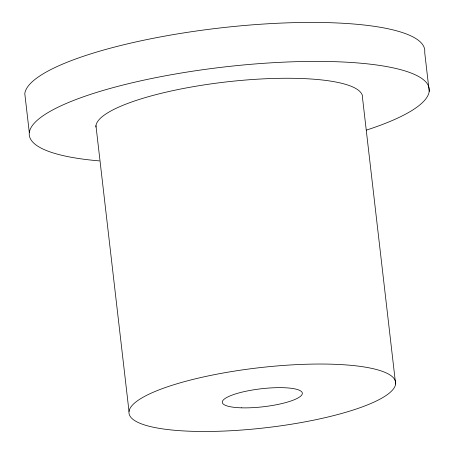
<?xml version="1.0" encoding="UTF-8"?>
<svg xmlns="http://www.w3.org/2000/svg" width="454" height="454" viewBox="0 0 454 454"><rect width="100%" height="100%" fill="white"/><g stroke="black" fill="none" stroke-linecap="round" stroke-linejoin="round"><path stroke-width="0.68" d="M429.206 91.39L424.7 52.42A201.309 45.286 -6.6 0 0 230.711 26.803A201.309 45.286 -6.6 0 0 24.794 93.603L29.3 132.574M395.621 384.033A134.208 30.191 -6.6 0 0 199.113 377.944A134.208 30.191 -6.6 0 0 192.224 431.3A134.208 30.191 -6.6 0 0 395.621 384.033L362.559 98.251A134.208 30.191 -6.6 0 0 230.343 81.482A134.208 30.191 -6.6 0 0 95.907 127.029M95.953 125.707L129.015 411.489M99.312 160.892A201.309 45.286 -6.6 0 1 81.947 97.321A201.309 45.286 -6.6 0 1 369.823 64.127A201.309 45.286 -6.6 0 1 366.423 130.094M241.29 407.823A40.264 9.057 -6.6 0 0 302.313 393.641A40.264 9.057 -6.6 0 0 243.361 391.813A40.264 9.057 -6.6 0 0 241.29 407.823"/></g></svg>
